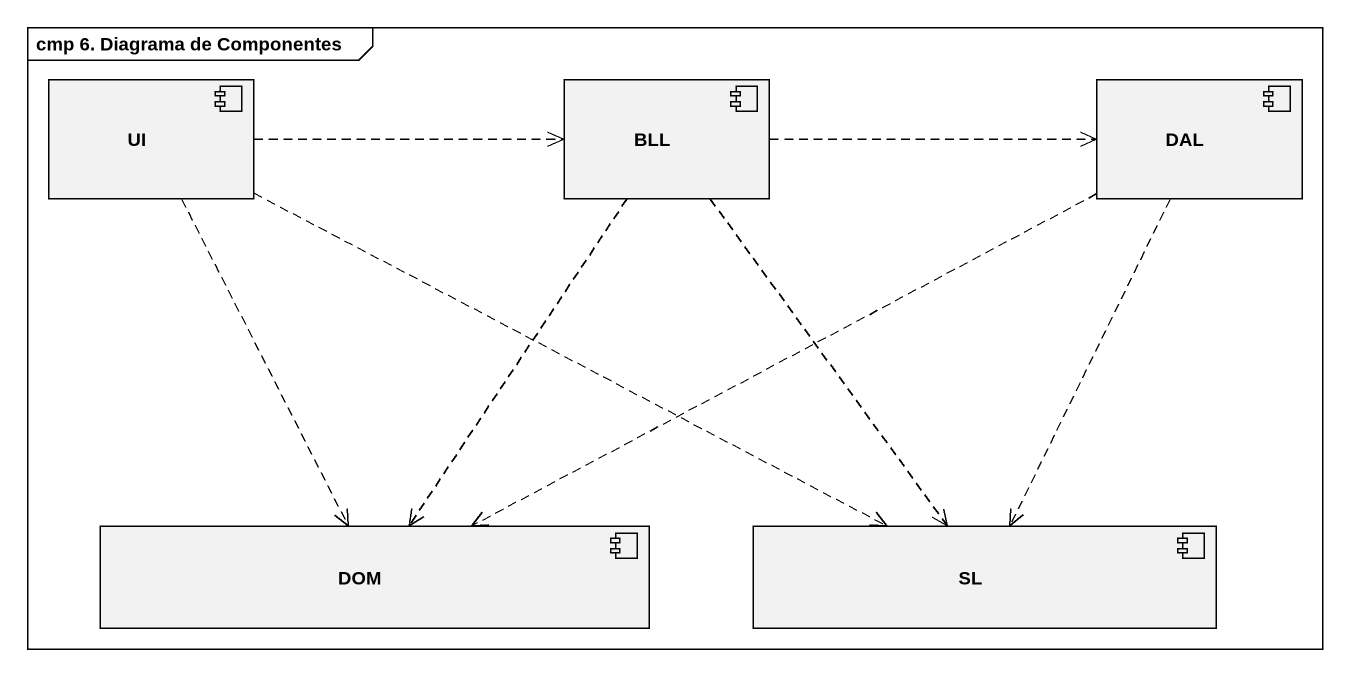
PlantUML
@startuml
mainframe cmp 6. Diagrama de Componentes
component UI
component BLL
component DAL
component DOM
component SL
UI .right.> BLL
UI ..> DOM
UI .right.> SL
BLL .right.> DAL
BLL ..> DOM
BLL ..> SL
DAL .left.> DOM
DAL ..> SL
@enduml
